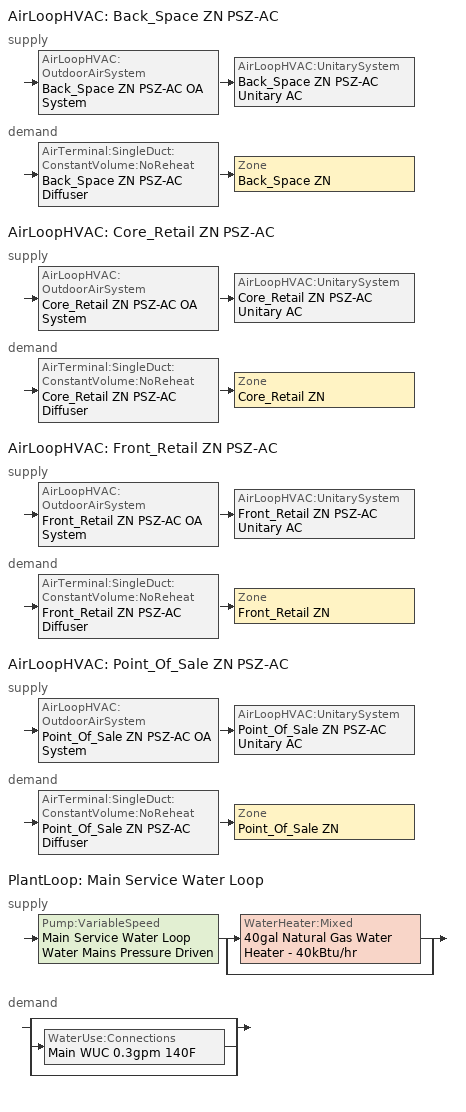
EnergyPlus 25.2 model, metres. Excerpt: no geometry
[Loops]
AirLoopHVAC 'Back_Space ZN PSZ-AC'
 supply: AirLoopHVAC:OutdoorAirSystem 'Back_Space ZN PSZ-AC OA System' > AirLoopHVAC:UnitarySystem 'Back_Space ZN PSZ-AC Unitary AC'
 demand: AirTerminal:SingleDuct:ConstantVolume:NoReheat 'Back_Space ZN PSZ-AC Diffuser' > Zone 'Back_Space ZN'
AirLoopHVAC 'Core_Retail ZN PSZ-AC'
 supply: AirLoopHVAC:OutdoorAirSystem 'Core_Retail ZN PSZ-AC OA System' > AirLoopHVAC:UnitarySystem 'Core_Retail ZN PSZ-AC Unitary AC'
 demand: AirTerminal:SingleDuct:ConstantVolume:NoReheat 'Core_Retail ZN PSZ-AC Diffuser' > Zone 'Core_Retail ZN'
AirLoopHVAC 'Front_Retail ZN PSZ-AC'
 supply: AirLoopHVAC:OutdoorAirSystem 'Front_Retail ZN PSZ-AC OA System' > AirLoopHVAC:UnitarySystem 'Front_Retail ZN PSZ-AC Unitary AC'
 demand: AirTerminal:SingleDuct:ConstantVolume:NoReheat 'Front_Retail ZN PSZ-AC Diffuser' > Zone 'Front_Retail ZN'
AirLoopHVAC 'Point_Of_Sale ZN PSZ-AC'
 supply: AirLoopHVAC:OutdoorAirSystem 'Point_Of_Sale ZN PSZ-AC OA System' > AirLoopHVAC:UnitarySystem 'Point_Of_Sale ZN PSZ-AC Unitary AC'
 demand: AirTerminal:SingleDuct:ConstantVolume:NoReheat 'Point_Of_Sale ZN PSZ-AC Diffuser' > Zone 'Point_Of_Sale ZN'
PlantLoop 'Main Service Water Loop'
 supply: Pump:VariableSpeed 'Main Service Water Loop Water Mains Pressure Driven' > split
  | WaterHeater:Mixed '40gal Natural Gas Water Heater - 40kBtu/hr'
  | bypass
 demand: split
  | bypass
  | WaterUse:Connections 'Main WUC 0.3gpm 140F'
  | bypass
[ZoneControl:Thermostat] Temperature Difference Between Cutout And Setpoint {deltaC}=0
Name | Zone or ZoneList | Control Type Schedule | Control 1
Back_Space ZN Thermostat | Back_Space ZN | Back_Space ZN Thermostat Schedule | Retail Back_Space Thermostat 1
Core_Retail ZN Thermostat | Core_Retail ZN | Core_Retail ZN Thermostat Schedule | Retail Retail Thermostat 1
Front_Retail ZN Thermostat | Front_Retail ZN | Front_Retail ZN Thermostat Schedule | Retail Retail Thermostat 2
Point_Of_Sale ZN Thermostat | Point_Of_Sale ZN | Point_Of_Sale ZN Thermostat Schedule | Retail Point_of_Sale Thermostat 1
[ThermostatSetpoint:DualSetpoint] Heating Setpoint Temperature Schedule=RetailStandalone HTGSETP_SCH_NO_OPTIMUM; Cooling Setpoint Temperature Schedule=RetailStandalone CLGSETP_SCH_NO_SETBACK
Retail Back_Space Thermostat 1; Retail Retail Thermostat 1; Retail Retail Thermostat 2; Retail Point_of_Sale Thermostat 1
[AirTerminal:SingleDuct:ConstantVolume:NoReheat] Availability Schedule=Always On Discrete; Maximum Air Flow Rate {m3/s}=AutoSize
Back_Space ZN PSZ-AC Diffuser; Core_Retail ZN PSZ-AC Diffuser; Front_Retail ZN PSZ-AC Diffuser; Point_Of_Sale ZN PSZ-AC Diffuser
[Zone equipment]
Back_Space ZN: Back_Space ZN PSZ-AC Diffuser
Core_Retail ZN: Core_Retail ZN PSZ-AC Diffuser
Front_Retail ZN: Front_Retail ZN PSZ-AC Diffuser
Point_Of_Sale ZN: Point_Of_Sale ZN PSZ-AC Diffuser
[Sizing:Zone] Zone Cooling Design Supply Air Temperature Input Method=SupplyAirTemperature; Zone Cooling Design Supply Air Temperature {C}=12.7778; Zone Cooling Design Supply Air Temperature Difference {deltaC}=11.11; Zone Heating Design Supply Air Temperature Input Method=SupplyAirTemperature; Zone Heating Design Supply Air Temperature {C}=50; Zone Heating Design Supply Air Temperature Difference {deltaC}=11.11; Zone Cooling Design Supply Air Humidity Ratio {kgWater/kgDryAir}=0.0085; Zone Heating Design Supply Air Humidity Ratio {kgWater/kgDryAir}=0.008; Cooling Design Air Flow Method=DesignDay; Cooling Design Air Flow Rate {m3/s}=0; Cooling Minimum Air Flow per Zone Floor Area {m3/s-m2}=0.000762; Cooling Minimum Air Flow {m3/s}=0; Cooling Minimum Air Flow Fraction=0; Heating Design Air Flow Method=DesignDay; Heating Design Air Flow Rate {m3/s}=0; Heating Maximum Air Flow per Zone Floor Area {m3/s-m2}=0.002032; Heating Maximum Air Flow {m3/s}=0.141576; Heating Maximum Air Flow Fraction=1; Account for Dedicated Outdoor Air System=No; Zone Load Sizing Method=Sensible Load Only No Latent Load; Zone Latent Cooling Design Supply Air Humidity Ratio Input Method=HumidityRatioDifference; Zone Cooling Design Supply Air Humidity Ratio Difference {kgWater/kgDryAir}=0.005; Zone Latent Heating Design Supply Air Humidity Ratio Input Method=HumidityRatioDifference; Zone Humidification Design Supply Air Humidity Ratio Difference {kgWater/kgDryAir}=0.005; Type of Space Sum to Use=Coincident; Heating Coil Sizing Method=None; Maximum Heating Capacity To Cooling Load Sizing Ratio {W/W}=1
Name | Design Specification Outdoor Air Object
Back_Space ZN | Retail Back_Space Ventilation
Core_Retail ZN; Front_Retail ZN | Retail Retail Ventilation
Point_Of_Sale ZN | Retail Point_of_Sale Ventilation
[DesignSpecification:OutdoorAir] Outdoor Air Method=Sum; Outdoor Air Flow per Zone Floor Area {m3/s-m2}=0.0006096; Outdoor Air Flow per Zone {m3/s}=0; Outdoor Air Flow Air Changes per Hour {1/hr}=0
Name | Outdoor Air Flow per Person {m3/s-person}
Retail Back_Space Ventilation | 0
Retail Retail Ventilation; Retail Point_of_Sale Ventilation | 0.00353961
[Coil:Heating:Fuel] Availability Schedule=Always On Discrete; Fuel Type=NaturalGas; Burner Efficiency=0.8; Nominal Capacity {W}=AutoSize; On Cycle Parasitic Electric Load {W}=0; Off Cycle Parasitic Fuel Load {W}=0
Back_Space ZN PSZ-AC Gas Htg Coil; Core_Retail ZN PSZ-AC Gas Htg Coil; Front_Retail ZN PSZ-AC Gas Htg Coil; Point_Of_Sale ZN PSZ-AC Gas Htg Coil
[AirLoopHVAC] Design Supply Air Flow Rate {m3/s}=AutoSize; Design Return Air Flow Fraction of Supply Air Flow=1
Back_Space ZN PSZ-AC; Core_Retail ZN PSZ-AC; Front_Retail ZN PSZ-AC; Point_Of_Sale ZN PSZ-AC
[Sizing:System] Type of Load to Size On=Sensible; Design Outdoor Air Flow Rate {m3/s}=Autosize; Central Heating Maximum System Air Flow Ratio=1; Preheat Design Temperature {C}=7.22222; Preheat Design Humidity Ratio {kgWater/kgDryAir}=0.008; Precool Design Temperature {C}=12.7778; Precool Design Humidity Ratio {kgWater/kgDryAir}=0.008; Central Cooling Design Supply Air Temperature {C}=12.7778; Central Heating Design Supply Air Temperature {C}=50; Type of Zone Sum to Use=Coincident; 100% Outdoor Air in Cooling=No; 100% Outdoor Air in Heating=No; Central Cooling Design Supply Air Humidity Ratio {kgWater/kgDryAir}=0.0085; Central Heating Design Supply Air Humidity Ratio {kgWater/kgDryAir}=0.008; Cooling Supply Air Flow Rate Method=DesignDay; Cooling Supply Air Flow Rate {m3/s}=0; Cooling Supply Air Flow Rate Per Floor Area {m3/s-m2}=0.00996765; Cooling Fraction of Autosized Cooling Supply Air Flow Rate=1; Cooling Supply Air Flow Rate Per Unit Cooling Capacity {m3/s-W}=3.94755e-05; Heating Supply Air Flow Rate Method=DesignDay; Heating Supply Air Flow Rate {m3/s}=0; Heating Supply Air Flow Rate Per Floor Area {m3/s-m2}=0.00996765; Heating Fraction of Autosized Heating Supply Air Flow Rate=1; Heating Fraction of Autosized Cooling Supply Air Flow Rate=1; Heating Supply Air Flow Rate Per Unit Heating Capacity {m3/s-W}=3.15882e-05; System Outdoor Air Method=ZoneSum; Zone Maximum Outdoor Air Fraction=1; Cooling Design Capacity Method=CoolingDesignCapacity; Cooling Design Capacity {W}=Autosize; Cooling Design Capacity Per Floor Area {W/m2}=234.7; Fraction of Autosized Cooling Design Capacity=1; Heating Design Capacity Method=HeatingDesignCapacity; Heating Design Capacity {W}=Autosize; Heating Design Capacity Per Floor Area {W/m2}=157; Fraction of Autosized Heating Design Capacity=1; Central Cooling Capacity Control Method=OnOff; Occupant Diversity=Autosize; Heating Coil Sizing Method=None; Maximum Heating Capacity To Cooling Capacity Sizing Ratio {W/W}=1
Back_Space ZN PSZ-AC; Core_Retail ZN PSZ-AC; Front_Retail ZN PSZ-AC; Point_Of_Sale ZN PSZ-AC
[Controller:OutdoorAir] Minimum Outdoor Air Flow Rate {m3/s}=Autosize; Maximum Outdoor Air Flow Rate {m3/s}=Autosize; Economizer Control Type=NoEconomizer; Economizer Control Action Type=ModulateFlow; Economizer Maximum Limit Dry-Bulb Temperature {C}=28; Economizer Maximum Limit Enthalpy {J/kg}=64000; Lockout Type=NoLockout; Minimum Limit Type=FixedMinimum; Minimum Outdoor Air Schedule=RetailStandalone MinOA_MotorizedDamper_Sched; High Humidity Control=No; High Humidity Outdoor Air Flow Ratio=1; Control High Indoor Humidity Based on Outdoor Humidity Ratio=Yes; Heat Recovery Bypass Control Type=BypassWhenWithinEconomizerLimits; Economizer Operation Staging=InterlockedWithMechanicalCooling
Name | Mechanical Ventilation Controller
Back_Space ZN PSZ-AC OA System Controller | Controller Mechanical Ventilation 1
Core_Retail ZN PSZ-AC OA System Controller | Controller Mechanical Ventilation 2
Front_Retail ZN PSZ-AC OA System Controller | Controller Mechanical Ventilation 4
Point_Of_Sale ZN PSZ-AC OA System Controller | Controller Mechanical Ventilation 3
[Controller:MechanicalVentilation] Availability Schedule=RetailStandalone MinOA_MotorizedDamper_Sched; Demand Controlled Ventilation=No; System Outdoor Air Method=ZoneSum
Name | Zone or ZoneList Name 1 | Design Specification Outdoor Air Object Name 1
Controller Mechanical Ventilation 1 | Back_Space ZN | Retail Back_Space Ventilation
Controller Mechanical Ventilation 2 | Core_Retail ZN | Retail Retail Ventilation
Controller Mechanical Ventilation 4 | Front_Retail ZN | Retail Retail Ventilation
Controller Mechanical Ventilation 3 | Point_Of_Sale ZN | Retail Point_of_Sale Ventilation
[SetpointManager:MixedAir] Control Variable=Temperature
Node 11 OS Default SPM; Node 19 OS Default SPM; Node 35 OS Default SPM; Node 27 OS Default SPM
[AirLoopHVAC:UnitarySystem] Control Type=Load; Dehumidification Control Type=None; Availability Schedule=RetailStandalone HVACOperationSchd; Fan Placement=DrawThrough; Supply Air Fan Operating Mode Schedule=RetailStandalone HVACOperationSchd; DX Heating Coil Sizing Ratio=1; Use DOAS DX Cooling Coil=No; Minimum Supply Air Temperature {C}=2; Latent Load Control=SensibleOnlyLoadControl; Cooling Supply Air Flow Rate Method=SupplyAirFlowRate; Cooling Supply Air Flow Rate {m3/s}=Autosize; Heating Supply Air Flow Rate Method=SupplyAirFlowRate; Heating Supply Air Flow Rate {m3/s}=Autosize; No Load Supply Air Flow Rate Method=None; No Load Supply Air Flow Rate Control Set To Low Speed=Yes; Maximum Supply Air Temperature {C}=80; Maximum Outdoor Dry-Bulb Temperature for Supplemental Heater Operation {C}=21; Ancillary On-Cycle Electric Power {W}=0; Ancillary Off-Cycle Electric Power {W}=0
Name | Controlling Zone or Thermostat Location | Supply Fan | Heating Coil | Cooling Coil | Supplemental Heating Coil
Back_Space ZN PSZ-AC Unitary AC | Back_Space ZN | Back_Space ZN PSZ-AC Fan | Back_Space ZN PSZ-AC Gas Htg Coil | Back_Space ZN PSZ-AC 2spd DX AC Clg Coil | Back_Space ZN PSZ-AC No Heat
Core_Retail ZN PSZ-AC Unitary AC | Core_Retail ZN | Core_Retail ZN PSZ-AC Fan | Core_Retail ZN PSZ-AC Gas Htg Coil | Core_Retail ZN PSZ-AC 2spd DX AC Clg Coil | Core_Retail ZN PSZ-AC No Heat
Front_Retail ZN PSZ-AC Unitary AC | Front_Retail ZN | Front_Retail ZN PSZ-AC Fan | Front_Retail ZN PSZ-AC Gas Htg Coil | Front_Retail ZN PSZ-AC 2spd DX AC Clg Coil | Front_Retail ZN PSZ-AC No Heat
Point_Of_Sale ZN PSZ-AC Unitary AC | Point_Of_Sale ZN | Point_Of_Sale ZN PSZ-AC Fan | Point_Of_Sale ZN PSZ-AC Gas Htg Coil | Point_Of_Sale ZN PSZ-AC 2spd DX AC Clg Coil | Point_Of_Sale ZN PSZ-AC No Heat
[Fan:OnOff] Availability Schedule=Always On Discrete; Fan Total Efficiency=0.54; Pressure Rise {Pa}=622.722; Maximum Flow Rate {m3/s}=Autosize; Motor Efficiency=0.9; Motor In Airstream Fraction=1
Name | Fan Power Ratio Function of Speed Ratio Curve | Fan Efficiency Ratio Function of Speed Ratio Curve
Back_Space ZN PSZ-AC Fan | Fan On Off Power Curve | Fan On Off Efficiency Curve
Core_Retail ZN PSZ-AC Fan | Fan On Off Power Curve 1 | Fan On Off Efficiency Curve 1
Front_Retail ZN PSZ-AC Fan | Fan On Off Power Curve 3 | Fan On Off Efficiency Curve 3
Point_Of_Sale ZN PSZ-AC Fan | Fan On Off Power Curve 2 | Fan On Off Efficiency Curve 2
[Coil:Cooling:DX:TwoSpeed] Availability Schedule=Always On Discrete; High Speed Gross Rated Total Cooling Capacity {W}=Autosize; High Speed Rated Sensible Heat Ratio=Autosize; High Speed Gross Rated Cooling COP {W/W}=3; High Speed Rated Air Flow Rate {m3/s}=Autosize; High Speed Rated Evaporator Fan Power Per Volume Flow Rate 2017 {W/(m3/s)}=773.3; High Speed Rated Evaporator Fan Power Per Volume Flow Rate 2023 {W/(m3/s)}=934.4; Unit Internal Static Air Pressure {Pa}=773.3; Low Speed Gross Rated Total Cooling Capacity {W}=Autosize; Low Speed Gross Rated Sensible Heat Ratio=0.69; Low Speed Gross Rated Cooling COP {W/W}=3; Low Speed Rated Air Flow Rate {m3/s}=Autosize; Low Speed Rated Evaporator Fan Power Per Volume Flow Rate 2017 {W/(m3/s)}=773.3; Low Speed Rated Evaporator Fan Power Per Volume Flow Rate 2023 {W/(m3/s)}=934.4; Condenser Type=AirCooled; Minimum Outdoor Dry-Bulb Temperature for Compressor Operation {C}=-25; High Speed Evaporative Condenser Effectiveness=0.9; High Speed Evaporative Condenser Air Flow Rate {m3/s}=Autosize; High Speed Evaporative Condenser Pump Rated Power Consumption {W}=Autosize; Low Speed Evaporative Condenser Effectiveness=0.9; Low Speed Evaporative Condenser Air Flow Rate {m3/s}=Autosize; Low Speed Evaporative Condenser Pump Rated Power Consumption {W}=Autosize; Basin Heater Capacity {W/K}=10; Basin Heater Setpoint Temperature {C}=2
Name | Total Cooling Capacity Function of Temperature Curve | Total Cooling Capacity Function of Flow Fraction Curve | Energy Input Ratio Function of Temperature Curve | Energy Input Ratio Function of Flow Fraction Curve | Part Load Fraction Correlation Curve | Low Speed Total Cooling Capacity Function of Temperature Curve | Low Speed Energy Input Ratio Function of Temperature Curve
Back_Space ZN PSZ-AC 2spd DX AC Clg Coil | Curve Biquadratic 5 | Curve Quadratic 4 | Curve Biquadratic 6 | Curve Quadratic 5 | Curve Quadratic 6 | Curve Biquadratic 7 | Curve Biquadratic 8
Core_Retail ZN PSZ-AC 2spd DX AC Clg Coil | Curve Biquadratic 13 | Curve Quadratic 10 | Curve Biquadratic 14 | Curve Quadratic 11 | Curve Quadratic 12 | Curve Biquadratic 15 | Curve Biquadratic 16
Front_Retail ZN PSZ-AC 2spd DX AC Clg Coil | Curve Biquadratic 29 | Curve Quadratic 22 | Curve Biquadratic 30 | Curve Quadratic 23 | Curve Quadratic 24 | Curve Biquadratic 31 | Curve Biquadratic 32
Point_Of_Sale ZN PSZ-AC 2spd DX AC Clg Coil | Curve Biquadratic 21 | Curve Quadratic 16 | Curve Biquadratic 22 | Curve Quadratic 17 | Curve Quadratic 18 | Curve Biquadratic 23 | Curve Biquadratic 24
[Coil:Heating:Electric] Availability Schedule=Always Off Discrete; Efficiency=1; Nominal Capacity {W}=0
Back_Space ZN PSZ-AC No Heat; Core_Retail ZN PSZ-AC No Heat; Front_Retail ZN PSZ-AC No Heat; Point_Of_Sale ZN PSZ-AC No Heat
[SetpointManager:SingleZone:Reheat] Control Variable=Temperature; Minimum Supply Air Temperature {C}=12.7778; Maximum Supply Air Temperature {C}=50
Name | Control Zone
Back_Space ZN Setpoint Manager SZ Reheat | Back_Space ZN
Core_Retail ZN Setpoint Manager SZ Reheat | Core_Retail ZN
Front_Retail ZN Setpoint Manager SZ Reheat | Front_Retail ZN
Point_Of_Sale ZN Setpoint Manager SZ Reheat | Point_Of_Sale ZN
[PlantLoop]
Main Service Water Loop: Fluid Type=Water; Plant Equipment Operation Scheme=Main Service Water Loop Operation Schemes; Maximum Loop Temperature {C}=60; Minimum Loop Temperature {C}=51.6667; Maximum Loop Flow Rate {m3/s}=Autosize; Minimum Loop Flow Rate {m3/s}=0; Plant Loop Volume {m3}=Autocalculate; Load Distribution Scheme=Optimal; Plant Loop Demand Calculation Scheme=SingleSetpoint; Common Pipe Simulation=None
[Sizing:Plant]
Main Service Water Loop: Loop Type=Heating; Design Loop Exit Temperature {C}=60; Loop Design Temperature Difference {deltaC}=5; Sizing Option=NonCoincident; Zone Timesteps in Averaging Window=1; Coincident Sizing Factor Mode=None
[Pump:VariableSpeed]
Main Service Water Loop Water Mains Pressure Driven: Design Maximum Flow Rate {m3/s}=Autosize; Design Pump Head {Pa}=0.001; Design Power Consumption {W}=Autosize; Motor Efficiency=1; Fraction of Motor Inefficiencies to Fluid Stream=0; Coefficient 1 of the Part Load Performance Curve=0; Coefficient 2 of the Part Load Performance Curve=1; Coefficient 3 of the Part Load Performance Curve=0; Coefficient 4 of the Part Load Performance Curve=0; Design Minimum Flow Rate {m3/s}=0; Pump Control Type=Continuous; Skin Loss Radiative Fraction=0.5; Design Power Sizing Method=PowerPerFlowPerPressure; Design Electric Power per Unit Flow Rate {W/(m3/s)}=348701.1; Design Shaft Power per Unit Flow Rate per Unit Head {W/((m3/s)-Pa)}=1.28205; Design Minimum Flow Rate Fraction=0
[WaterHeater:Mixed]
40gal Natural Gas Water Heater - 40kBtu/hr: Tank Volume {m3}=0.151416; Setpoint Temperature Schedule=Service Water Loop Temp - 140F; Deadband Temperature Difference {deltaC}=2; Maximum Temperature Limit {C}=60; Heater Control Type=Cycle; Heater Maximum Capacity {W}=11722.8; Heater Ignition Minimum Flow Rate {m3/s}=0; Heater Ignition Delay {s}=0; Heater Fuel Type=NaturalGas; Heater Thermal Efficiency=0.78; Off Cycle Parasitic Fuel Consumption Rate {W}=1860; Off Cycle Parasitic Fuel Type=NaturalGas; Off Cycle Parasitic Heat Fraction to Tank=0.8; On Cycle Parasitic Fuel Consumption Rate {W}=1860; On Cycle Parasitic Fuel Type=NaturalGas; On Cycle Parasitic Heat Fraction to Tank=0; Ambient Temperature Indicator=Zone; Ambient Temperature Zone=Back_Space ZN; Off Cycle Loss Coefficient to Ambient Temperature {W/K}=6; Off Cycle Loss Fraction to Zone=1; On Cycle Loss Coefficient to Ambient Temperature {W/K}=6; On Cycle Loss Fraction to Zone=1; Use Side Effectiveness=1; Source Side Effectiveness=1; Use Side Design Flow Rate {m3/s}=Autosize; Source Side Design Flow Rate {m3/s}=Autosize; Indirect Water Heating Recovery Time {hr}=1.5; Source Side Flow Control Mode=IndirectHeatPrimarySetpoint
[WaterHeater:Sizing]
40gal Natural Gas Water Heater - 40kBtu/hr: Design Mode=PeakDraw; Time Storage Can Meet Peak Draw {hr}=0.538503; Time for Tank Recovery {hr}=0.5; Nominal Tank Volume for Autosizing Plant Connections {m3}=1
[SetpointManager:Scheduled]
Service hot water setpoint manager: Control Variable=Temperature; Schedule=Service Water Loop Temp - 140F
[WaterUse:Connections]
Main WUC 0.3gpm 140F: Drain Water Heat Exchanger Type=None; Drain Water Heat Exchanger Destination=Plant; Water Use Equipment Name 1=Main Service Water Use 0.3gpm 140F
[WaterUse:Equipment]
Main Service Water Use 0.3gpm 140F: Peak Flow Rate {m3/s}=1.89271e-05; Flow Rate Fraction Schedule=RetailStandalone BLDG_SWH_SCH; Target Temperature Schedule=Mixed Water At Faucet Temp - 140F; Sensible Fraction Schedule=Fraction Sensible - 0.2; Latent Fraction Schedule=Fraction Latent - 0.05
[PlantEquipmentOperationSchemes]
Main Service Water Loop Operation Schemes: Control Scheme Object Type 1=PlantEquipmentOperation:HeatingLoad; Control Scheme Name 1=Main Service Water Loop Heating Operation Scheme; Control Scheme Schedule Name 1=Always On Discrete
[PlantEquipmentOperation:HeatingLoad]
Main Service Water Loop Heating Operation Scheme: Load Range Lower Limit 1 {W}=0; Load Range Upper Limit 1 {W}=1000000000; Range Equipment List Name 1=Main Service Water Loop Heating Equipment List
[PlantEquipmentList]
Main Service Water Loop Heating Equipment List: WaterHeater:Mixed, 40gal Natural Gas Water Heater - 40kBtu/hr
[Schedule:Day:Interval]
RetailStandalone HTGSETP_SCH_NO_OPTIMUM Default: No, 07:00, 15.56, 19:00, 21.11, 24:00, 15.56
RetailStandalone HTGSETP_SCH_NO_OPTIMUM Wkdy Day: No, 05:00, 15.56, 21:00, 21.11, 24:00, 15.56
RetailStandalone HTGSETP_SCH_NO_OPTIMUM Sat Day: No, 05:00, 15.56, 22:00, 21.11, 24:00, 15.56
RetailStandalone HTGSETP_SCH_NO_OPTIMUM Summer Design Day: No, 24:00, 15.56
RetailStandalone HTGSETP_SCH_NO_OPTIMUM Winter Design Day: No, 06:00, 15.56, 07:00, 18.33, 21:00, 21.11, 24:00, 15.56
RetailStandalone CLGSETP_SCH_NO_SETBACK Default; RetailStandalone CLGSETP_SCH_NO_SETBACK Default|Sat|Wkdy Day: No, 24:00, 23.89
RetailStandalone CLGSETP_SCH_NO_SETBACK Summer Design Day: No, 06:00, 29.44, 07:00, 26.67, 21:00, 23.89, 24:00, 29.44
RetailStandalone CLGSETP_SCH_NO_SETBACK Winter Design Day: No, 24:00, 29.44
Fraction Latent - 0.05 Default: No, 24:00, 0.05
Fraction Sensible - 0.2 Default: No, 24:00, 0.2
Mixed Water At Faucet Temp - 140F Default; Service Water Loop Temp - 140F Default: No, 24:00, 60
RetailStandalone BLDG_SWH_SCH Default: No, 09:00, 0, 10:00, 0.14, 11:00, 0.29, 12:00, 0.31, 14:00, 0.36, 15:00, 0.34, 16:00, 0.35, 17:00, 0.37, 18:00, 0.34, 19:00, 0.25, 24:00, 0
RetailStandalone BLDG_SWH_SCH SmrDsn|Wkdy Day; RetailStandalone BLDG_SWH_SCH Summer Design Day: No, 07:00, 0, 08:00, 0.15, 09:00, 0.23, 10:00, 0.32, 11:00, 0.41, 12:00, 0.57, 13:00, 0.62, 14:00, 0.61, 15:00, 0.5, 16:00, 0.45, 17:00, 0.46, 18:00, 0.47, 19:00, 0.42, 20:00, 0.34, 21:00, 0.33, 24:00, 0
RetailStandalone BLDG_SWH_SCH Winter Design Day; RetailStandalone BLDG_SWH_SCH WntrDsn|Sat Day: No, 07:00, 0, 08:00, 0.2, 09:00, 0.24, 10:00, 0.27, 11:00, 0.42, 12:00, 0.54, 13:00, 0.59, 14:00, 0.6, 15:00, 0.49, 16:00, 0.48, 17:00, 0.47, 18:00, 0.46, 19:00, 0.44, 20:00, 0.36, 21:00, 0.29, 22:00, 0.22, 24:00, 0
RetailStandalone HVACOperationSchd Default: No, 08:00, 0, 19:00, 1, 24:00, 0
RetailStandalone HVACOperationSchd SmrDsn|Wkdy Day; RetailStandalone HVACOperationSchd Summer Design Day: No, 06:00, 0, 21:00, 1, 24:00, 0
RetailStandalone HVACOperationSchd Winter Design Day; RetailStandalone HVACOperationSchd WntrDsn|Sat Day: No, 06:00, 0, 22:00, 1, 24:00, 0
RetailStandalone MinOA_MotorizedDamper_Sched Default: No, 09:00, 0, 19:00, 1, 24:00, 0
RetailStandalone MinOA_MotorizedDamper_Sched Sat Day: No, 07:00, 0, 22:00, 1, 24:00, 0
RetailStandalone MinOA_MotorizedDamper_Sched SmrDsn|Wkdy Day; RetailStandalone MinOA_MotorizedDamper_Sched Summer Design Day: No, 07:00, 0, 21:00, 1, 24:00, 0
RetailStandalone MinOA_MotorizedDamper_Sched Winter Design Day: No, 24:00, 1
[Schedule:Week:Daily]
RetailStandalone HTGSETP_SCH_NO_OPTIMUM Week Rule - Jan1-Dec31: RetailStandalone HTGSETP_SCH_NO_OPTIMUM Default, RetailStandalone HTGSETP_SCH_NO_OPTIMUM Wkdy Day, RetailStandalone HTGSETP_SCH_NO_OPTIMUM Wkdy Day, RetailStandalone HTGSETP_SCH_NO_OPTIMUM Wkdy Day, RetailStandalone HTGSETP_SCH_NO_OPTIMUM Wkdy Day, RetailStandalone HTGSETP_SCH_NO_OPTIMUM Wkdy Day, RetailStandalone HTGSETP_SCH_NO_OPTIMUM Sat Day, RetailStandalone HTGSETP_SCH_NO_OPTIMUM Default, RetailStandalone HTGSETP_SCH_NO_OPTIMUM Summer Design Day, RetailStandalone HTGSETP_SCH_NO_OPTIMUM Winter Design Day, RetailStandalone HTGSETP_SCH_NO_OPTIMUM Default, RetailStandalone HTGSETP_SCH_NO_OPTIMUM Default
RetailStandalone CLGSETP_SCH_NO_SETBACK Week Rule - Jan1-Dec31: RetailStandalone CLGSETP_SCH_NO_SETBACK Default, RetailStandalone CLGSETP_SCH_NO_SETBACK Default|Sat|Wkdy Day, RetailStandalone CLGSETP_SCH_NO_SETBACK Default|Sat|Wkdy Day, RetailStandalone CLGSETP_SCH_NO_SETBACK Default|Sat|Wkdy Day, RetailStandalone CLGSETP_SCH_NO_SETBACK Default|Sat|Wkdy Day, RetailStandalone CLGSETP_SCH_NO_SETBACK Default|Sat|Wkdy Day, RetailStandalone CLGSETP_SCH_NO_SETBACK Default|Sat|Wkdy Day, RetailStandalone CLGSETP_SCH_NO_SETBACK Default, RetailStandalone CLGSETP_SCH_NO_SETBACK Summer Design Day, RetailStandalone CLGSETP_SCH_NO_SETBACK Winter Design Day, RetailStandalone CLGSETP_SCH_NO_SETBACK Default, RetailStandalone CLGSETP_SCH_NO_SETBACK Default
Fraction Latent - 0.05 Week Rule - Jan1-Dec31: Fraction Latent - 0.05 Default, Fraction Latent - 0.05 Default, Fraction Latent - 0.05 Default, Fraction Latent - 0.05 Default, Fraction Latent - 0.05 Default, Fraction Latent - 0.05 Default, Fraction Latent - 0.05 Default, Fraction Latent - 0.05 Default, Fraction Latent - 0.05 Default, Fraction Latent - 0.05 Default, Fraction Latent - 0.05 Default, Fraction Latent - 0.05 Default
Fraction Sensible - 0.2 Week Rule - Jan1-Dec31: Fraction Sensible - 0.2 Default, Fraction Sensible - 0.2 Default, Fraction Sensible - 0.2 Default, Fraction Sensible - 0.2 Default, Fraction Sensible - 0.2 Default, Fraction Sensible - 0.2 Default, Fraction Sensible - 0.2 Default, Fraction Sensible - 0.2 Default, Fraction Sensible - 0.2 Default, Fraction Sensible - 0.2 Default, Fraction Sensible - 0.2 Default, Fraction Sensible - 0.2 Default
Mixed Water At Faucet Temp - 140F Week Rule - Jan1-Dec31: Mixed Water At Faucet Temp - 140F Default, Mixed Water At Faucet Temp - 140F Default, Mixed Water At Faucet Temp - 140F Default, Mixed Water At Faucet Temp - 140F Default, Mixed Water At Faucet Temp - 140F Default, Mixed Water At Faucet Temp - 140F Default, Mixed Water At Faucet Temp - 140F Default, Mixed Water At Faucet Temp - 140F Default, Mixed Water At Faucet Temp - 140F Default, Mixed Water At Faucet Temp - 140F Default, Mixed Water At Faucet Temp - 140F Default, Mixed Water At Faucet Temp - 140F Default
RetailStandalone BLDG_SWH_SCH Week Rule - Jan1-Dec31: RetailStandalone BLDG_SWH_SCH Default, RetailStandalone BLDG_SWH_SCH SmrDsn|Wkdy Day, RetailStandalone BLDG_SWH_SCH SmrDsn|Wkdy Day, RetailStandalone BLDG_SWH_SCH SmrDsn|Wkdy Day, RetailStandalone BLDG_SWH_SCH SmrDsn|Wkdy Day, RetailStandalone BLDG_SWH_SCH SmrDsn|Wkdy Day, RetailStandalone BLDG_SWH_SCH WntrDsn|Sat Day, RetailStandalone BLDG_SWH_SCH Default, RetailStandalone BLDG_SWH_SCH Summer Design Day, RetailStandalone BLDG_SWH_SCH Winter Design Day, RetailStandalone BLDG_SWH_SCH Default, RetailStandalone BLDG_SWH_SCH Default
RetailStandalone HVACOperationSchd Week Rule - Jan1-Dec31: RetailStandalone HVACOperationSchd Default, RetailStandalone HVACOperationSchd SmrDsn|Wkdy Day, RetailStandalone HVACOperationSchd SmrDsn|Wkdy Day, RetailStandalone HVACOperationSchd SmrDsn|Wkdy Day, RetailStandalone HVACOperationSchd SmrDsn|Wkdy Day, RetailStandalone HVACOperationSchd SmrDsn|Wkdy Day, RetailStandalone HVACOperationSchd WntrDsn|Sat Day, RetailStandalone HVACOperationSchd Default, RetailStandalone HVACOperationSchd Summer Design Day, RetailStandalone HVACOperationSchd Winter Design Day, RetailStandalone HVACOperationSchd Default, RetailStandalone HVACOperationSchd Default
RetailStandalone MinOA_MotorizedDamper_Sched Week Rule - Jan1-Dec31: RetailStandalone MinOA_MotorizedDamper_Sched Default, RetailStandalone MinOA_MotorizedDamper_Sched SmrDsn|Wkdy Day, RetailStandalone MinOA_MotorizedDamper_Sched SmrDsn|Wkdy Day, RetailStandalone MinOA_MotorizedDamper_Sched SmrDsn|Wkdy Day, RetailStandalone MinOA_MotorizedDamper_Sched SmrDsn|Wkdy Day, RetailStandalone MinOA_MotorizedDamper_Sched SmrDsn|Wkdy Day, RetailStandalone MinOA_MotorizedDamper_Sched Sat Day, RetailStandalone MinOA_MotorizedDamper_Sched Default, RetailStandalone MinOA_MotorizedDamper_Sched Summer Design Day, RetailStandalone MinOA_MotorizedDamper_Sched Winter Design Day, RetailStandalone MinOA_MotorizedDamper_Sched Default, RetailStandalone MinOA_MotorizedDamper_Sched Default
Service Water Loop Temp - 140F Week Rule - Jan1-Dec31: Service Water Loop Temp - 140F Default, Service Water Loop Temp - 140F Default, Service Water Loop Temp - 140F Default, Service Water Loop Temp - 140F Default, Service Water Loop Temp - 140F Default, Service Water Loop Temp - 140F Default, Service Water Loop Temp - 140F Default, Service Water Loop Temp - 140F Default, Service Water Loop Temp - 140F Default, Service Water Loop Temp - 140F Default, Service Water Loop Temp - 140F Default, Service Water Loop Temp - 140F Default
[Schedule:Year]
RetailStandalone HTGSETP_SCH_NO_OPTIMUM: RetailStandalone HTGSETP_SCH_NO_OPTIMUM Week Rule - Jan1-Dec31, 1, 1, 12, 31
RetailStandalone CLGSETP_SCH_NO_SETBACK: RetailStandalone CLGSETP_SCH_NO_SETBACK Week Rule - Jan1-Dec31, 1, 1, 12, 31
Fraction Latent - 0.05: Fraction Latent - 0.05 Week Rule - Jan1-Dec31, 1, 1, 12, 31
Fraction Sensible - 0.2: Fraction Sensible - 0.2 Week Rule - Jan1-Dec31, 1, 1, 12, 31
Mixed Water At Faucet Temp - 140F: Mixed Water At Faucet Temp - 140F Week Rule - Jan1-Dec31, 1, 1, 12, 31
RetailStandalone BLDG_SWH_SCH: RetailStandalone BLDG_SWH_SCH Week Rule - Jan1-Dec31, 1, 1, 12, 31
RetailStandalone HVACOperationSchd: RetailStandalone HVACOperationSchd Week Rule - Jan1-Dec31, 1, 1, 12, 31
RetailStandalone MinOA_MotorizedDamper_Sched: RetailStandalone MinOA_MotorizedDamper_Sched Week Rule - Jan1-Dec31, 1, 1, 12, 31
Service Water Loop Temp - 140F: Service Water Loop Temp - 140F Week Rule - Jan1-Dec31, 1, 1, 12, 31
[Schedule:Compact]
Back_Space ZN Thermostat Schedule; Core_Retail ZN Thermostat Schedule; Front_Retail ZN Thermostat Schedule; Point_Of_Sale ZN Thermostat Schedule: Through: 12/31, For: AllDays, Until: 24:00, 4
[Schedule:Constant]
Name | Hourly Value
Always On Discrete | 1
Always Off Discrete | 0
[Curve:Exponent] Coefficient1 Constant=1; Coefficient2 Constant=0; Coefficient3 Constant=0; Minimum Value of x {BasedOnField A2}=0; Maximum Value of x {BasedOnField A2}=1
Fan On Off Power Curve; Fan On Off Power Curve 1; Fan On Off Power Curve 3; Fan On Off Power Curve 2
[Curve:Cubic] Coefficient1 Constant=1; Coefficient2 x=0; Coefficient3 x**2=0; Coefficient4 x**3=0; Minimum Value of x {BasedOnField A2}=0; Maximum Value of x {BasedOnField A2}=1
Fan On Off Efficiency Curve; Fan On Off Efficiency Curve 1; Fan On Off Efficiency Curve 3; Fan On Off Efficiency Curve 2
[Curve:Biquadratic] Minimum Value of x {BasedOnField A2}=17; Maximum Value of x {BasedOnField A2}=22; Minimum Value of y {BasedOnField A3}=13; Maximum Value of y {BasedOnField A3}=46
Name | Coefficient1 Constant | Coefficient2 x | Coefficient3 x**2 | Coefficient4 y | Coefficient5 y**2 | Coefficient6 x*y
Curve Biquadratic 5; Curve Biquadratic 7; Curve Biquadratic 13; Curve Biquadratic 15; Curve Biquadratic 29; Curve Biquadratic 31; Curve Biquadratic 21; Curve Biquadratic 23 | 0.42415 | 0.04426 | -0.00042 | 0.00333 | -8e-05 | -0.00021
Curve Biquadratic 6; Curve Biquadratic 8; Curve Biquadratic 14; Curve Biquadratic 16; Curve Biquadratic 30; Curve Biquadratic 32; Curve Biquadratic 22; Curve Biquadratic 24 | 1.23649 | -0.02431 | 0.00057 | -0.01434 | 0.00063 | -0.00038
[Curve:Quadratic]
Name | Coefficient1 Constant | Coefficient2 x | Coefficient3 x**2 | Minimum Value of x {BasedOnField A2} | Maximum Value of x {BasedOnField A2}
Curve Quadratic 4; Curve Quadratic 10; Curve Quadratic 22; Curve Quadratic 16 | 0.77136 | 0.34053 | -0.11088 | 0.75918 | 1.13877
Curve Quadratic 5; Curve Quadratic 11; Curve Quadratic 23; Curve Quadratic 17 | 1.2055 | -0.32953 | 0.12308 | 0.75918 | 1.13877
Curve Quadratic 6; Curve Quadratic 12; Curve Quadratic 24; Curve Quadratic 18 | 0.771 | 0.229 | 0 | 0 | 1
